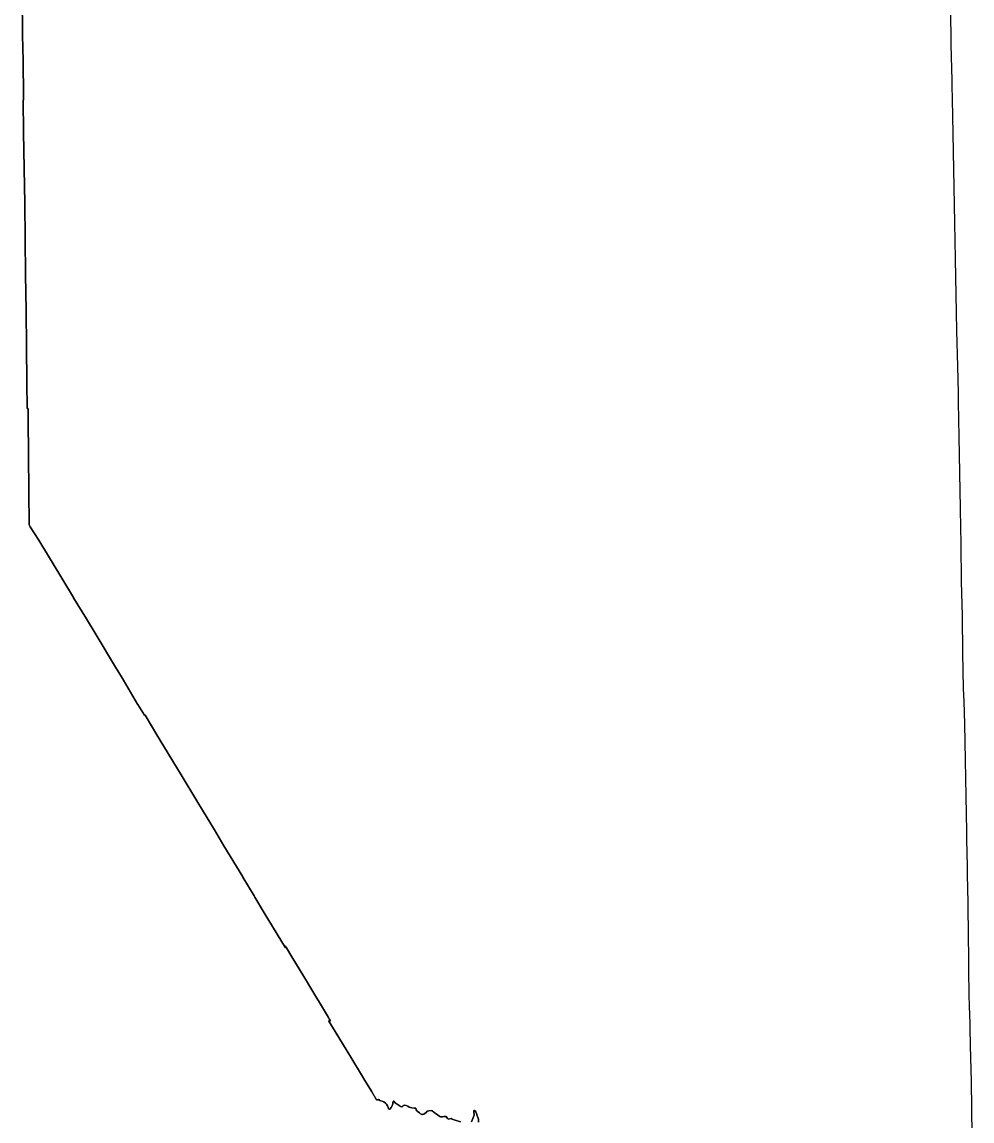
# Model space of a CAD drawing. Header units: inches. Extents: x 141448 to 685535, y 3466439 to 4099221.
# Drawn here: x 640068 to 682784, y 3634133 to 3683531 of the extents above; entities that cross this region are included whole.
import ezdxf

# ---------------------------------------------------------------- set-up
doc = ezdxf.new("R2010")
doc.units = ezdxf.units.IN
doc.header["$MEASUREMENT"] = 0
doc.layers.add('az_county', color=7, linetype='Continuous')

msp = doc.modelspace()

# ---------------------------------------------------------------- linework, layer by layer
at = {"layer": 'az_county'}
for points in [[(659784, 3634097.25), (659507.3125, 3634179.75), (659417.875, 3634220.25), (659368.875, 3634242.5), (659227.625, 3634221), (659203.8125, 3634246.25), (659174.875, 3634298.5), (659133.375, 3634330), (659100, 3634340.75), (659030.125, 3634332.5), (658979.375, 3634319.5), (658882.5, 3634322.25), (658849.125, 3634339.5), (658758.3125, 3634415), (658685, 3634457.5), (658665.8125, 3634472), (658517.625, 3634585), (658487.375, 3634600.5), (658355.625, 3634588.75), (658290.625, 3634574.25), (658235.375, 3634510.5), (658142, 3634441.75), (658080.3125, 3634424), (658045.3125, 3634428.5), (657992.8125, 3634452), (657941.625, 3634502.5), (657834.875, 3634581), (657825.8125, 3634596.25), (657798, 3634642.75), (657775.5, 3634706), (657746.875, 3634713.75), (657711.875, 3634710.5), (657594.375, 3634721), (657470.375, 3634760), (657412.9375, 3634794.5), (657347.75, 3634825.75), (657255.4375, 3634847.5), (657225.3125, 3634834.5), (657198.5625, 3634804.25), (657141.5625, 3634774), (657089.0625, 3634788), (657074.9375, 3634796.75), (656842.25, 3634945), (656784.5625, 3635024), (656765.5625, 3635024), (656757.5625, 3635012.75), (656746.8125, 3634963.5), (656743.8125, 3634919), (656723.5625, 3634847.75), (656673.3125, 3634747.5), (656603.8125, 3634671), (656572.0625, 3634664.5), (656548.25, 3634674), (656533.5625, 3634735.5), (656504.5625, 3634819.5), (656464.5625, 3634886), (656413.4375, 3634936.25), (656341.75, 3634989.75), (656260.5625, 3635025.75), (656144.4375, 3635061.75), (656106.25, 3635101), (656093.4375, 3635104.25), (656045.9375, 3635081.75), (656014.25, 3635081.5), (655777.4375, 3635475.5), (655444.8125, 3636029), (655426.4375, 3636059.5), (654805.8125, 3637082.5), (653868.5625, 3638627.5), (653863.75, 3638637.25), (653868.4375, 3638636.5), (653937.8125, 3638637.75), (653884.9375, 3638725.25), (653852.4375, 3638782.75), (652923.75, 3640331), (652904.25, 3640363.75), (652202.875, 3641518), (651963.75, 3641916.25), (651911.375, 3642003.5), (651912.75, 3641916.5), (650958.875, 3643494.5), (650535.5, 3644195), (650501.75, 3644251), (650004.5, 3645086.25), (649993.75, 3645104.5), (649146.75, 3646505.5), (648718.375, 3647214), (648181, 3648103), (647928.6875, 3648520.75), (647218.8125, 3649695), (646267.4375, 3651269), (646252.3125, 3651293.75), (646174.1875, 3651423.5), (645603.625, 3652374), (645573.625, 3652373.75), (645277.6875, 3652854), (645264.4375, 3652876.25), (644628.3125, 3653942.75), (644326.3125, 3654449.25), (644319.1875, 3654461), (643356.8125, 3656058.75), (642969.25, 3656699.25), (642392.0625, 3657653.5), (642387.5625, 3657661), (641432.875, 3659244.75), (641309.375, 3659449.75), (640832.625, 3660241), (640443.75, 3660840.25), (640389.0625, 3660924.75), (640372.5625, 3662425.75), (640372.25, 3662449.75), (640360.125, 3664060.5), (640348.25, 3665657), (640344.5625, 3666158.5), (640308.625, 3666158), (640293.0625, 3667332.5), (640292.75, 3667347.25), (640273.5, 3668951.75), (640254.6875, 3670527), (640254.5, 3670543.5), (640233.3125, 3672176.75), (640212.8125, 3673772.5), (640212.5625, 3673782.5), (640190.5, 3675365.75), (640168.3125, 3676946.25), (640168, 3676967.5), (640144.1875, 3678563.25), (640143.6875, 3678582.75), (640115.1875, 3680011), (640114.6875, 3680018), (640140.8125, 3680018.5), (640138.0625, 3680202.5), (640114.5, 3681802), (640097.75, 3682940.5), (640090.9375, 3683428.5), (640068.25, 3685046.75)], [(640068.25, 3685046.75), (640090.9375, 3683428.5), (640097.75, 3682940.5), (640114.5, 3681802), (640138.0625, 3680202.5), (640140.8125, 3680018.5), (640114.6875, 3680018), (640115.1875, 3680011), (640143.6875, 3678582.75), (640144.1875, 3678563.25), (640168, 3676967.5), (640168.3125, 3676946.25), (640190.5, 3675365.75), (640212.5625, 3673782.5), (640212.8125, 3673772.5), (640233.3125, 3672176.75), (640254.5, 3670543.5), (640254.6875, 3670527), (640273.5, 3668951.75), (640292.75, 3667347.25), (640293.0625, 3667332.5), (640308.625, 3666158), (640344.5625, 3666158.5), (640348.25, 3665657), (640360.125, 3664060.5), (640372.25, 3662449.75), (640372.5625, 3662425.75), (640389.0625, 3660924.75), (640443.75, 3660840.25), (640832.625, 3660241), (641309.375, 3659449.75), (641432.875, 3659244.75), (642387.5625, 3657661), (642392.0625, 3657653.5), (642969.25, 3656699.25), (643356.8125, 3656058.75), (644319.1875, 3654461), (644326.3125, 3654449.25), (644628.3125, 3653942.75), (645264.4375, 3652876.25), (645277.6875, 3652854), (645573.625, 3652373.75), (645603.625, 3652374), (646174.1875, 3651423.5), (646252.3125, 3651293.75), (646267.4375, 3651269), (647218.8125, 3649695), (647928.6875, 3648520.75), (648181, 3648103), (648718.375, 3647214), (649146.75, 3646505.5), (649993.75, 3645104.5), (650004.5, 3645086.25), (650501.75, 3644251), (650535.5, 3644195), (650958.875, 3643494.5), (651912.75, 3641916.5), (651911.375, 3642003.5), (651963.75, 3641916.25), (652202.875, 3641518), (652904.25, 3640363.75), (652923.75, 3640331), (653852.4375, 3638782.75), (653884.9375, 3638725.25), (653937.8125, 3638637.75), (653868.4375, 3638636.5), (653863.75, 3638637.25), (653868.5625, 3638627.5), (654805.8125, 3637082.5), (655426.4375, 3636059.5), (655444.8125, 3636029), (655777.4375, 3635475.5), (656014.25, 3635081.5), (656045.9375, 3635081.75), (656093.4375, 3635104.25), (656106.25, 3635101), (656144.4375, 3635061.75), (656260.5625, 3635025.75), (656341.75, 3634989.75), (656413.4375, 3634936.25), (656464.5625, 3634886), (656504.5625, 3634819.5), (656533.5625, 3634735.5), (656548.25, 3634674), (656572.0625, 3634664.5), (656603.8125, 3634671), (656673.3125, 3634747.5), (656723.5625, 3634847.75), (656743.8125, 3634919), (656746.8125, 3634963.5), (656757.5625, 3635012.75), (656765.5625, 3635024), (656784.5625, 3635024), (656842.25, 3634945), (657074.9375, 3634796.75), (657089.0625, 3634788), (657141.5625, 3634774), (657198.5625, 3634804.25), (657225.3125, 3634834.5), (657255.4375, 3634847.5), (657347.75, 3634825.75), (657412.9375, 3634794.5), (657470.375, 3634760), (657594.375, 3634721), (657711.875, 3634710.5), (657746.875, 3634713.75), (657775.5, 3634706), (657798, 3634642.75), (657825.8125, 3634596.25), (657834.875, 3634581), (657941.625, 3634502.5), (657992.8125, 3634452), (658045.3125, 3634428.5), (658080.3125, 3634424), (658142, 3634441.75), (658235.375, 3634510.5), (658290.625, 3634574.25), (658355.625, 3634588.75), (658487.375, 3634600.5), (658517.625, 3634585), (658665.8125, 3634472), (658685, 3634457.5), (658758.3125, 3634415), (658849.125, 3634339.5), (658882.5, 3634322.25), (658979.375, 3634319.5), (659030.125, 3634332.5), (659100, 3634340.75), (659133.375, 3634330), (659174.875, 3634298.5), (659203.8125, 3634246.25), (659227.625, 3634221), (659368.875, 3634242.5), (659417.875, 3634220.25), (659507.3125, 3634179.75), (659784, 3634097.25)], [(681824, 3684126.75), (681837, 3682513), (681837.1875, 3682505.25), (681877.6875, 3680917), (681878, 3680891.75), (681881.5, 3680710.5), (681903.25, 3679327.25), (681903.6875, 3679301.75), (681931.25, 3677708.25), (681931.375, 3677698.25), (681964, 3676112.25), (681964.1875, 3676104.75), (681996.875, 3674508.75), (681997.1875, 3674498.75), (682025, 3672882.25), (682025.25, 3672869.75), (682055.25, 3671278.75), (682055.6875, 3671263.5), (682093.375, 3669660), (682093.75, 3669649.75), (682131.375, 3668064), (682131.5, 3668059), (682156.25, 3666850), (682162.4375, 3666448), (682187.5625, 3664888.5), (682187.75, 3664879.75), (682218.75, 3663281), (682219.3125, 3663247.75), (682252.0625, 3661678.5), (682252.8125, 3661625), (682278.25, 3660065.5), (682278.8125, 3660019.75), (682302.0625, 3658427.5), (682303.0625, 3658381.75), (682340.3125, 3656845.5), (682340.5625, 3656804.5), (682355.0625, 3655183.5), (682390.25, 3653570.5), (682409.9375, 3652989.25), (682444.25, 3651981.25), (682476.3125, 3650353.75), (682504.9375, 3648737.25), (682529.9375, 3647152.75), (682537.75, 3646798.25), (682564.75, 3645574.75), (682570.25, 3645200.25), (682588.8125, 3643958.25), (682612.4375, 3642351.5), (682622.4375, 3641575.25), (682633.25, 3640742.75), (682647.3125, 3639970.5), (682662.75, 3639132.75), (682664.4375, 3639106.75), (682698.0625, 3637523), (682698.25, 3637517.25), (682742.9375, 3635909.75), (682758.9375, 3634703.25), (682764.5625, 3634282.25), (682784.4375, 3633520)], [(660589.125, 3634082.75), (660598.3125, 3634149.5), (660597.875, 3634216), (660585, 3634265), (660543.375, 3634329.75), (660527.3125, 3634366.25), (660498.125, 3634475.5), (660472.375, 3634543.5), (660448.375, 3634586), (660413.3125, 3634608), (660389.5, 3634608), (660384.8125, 3634589), (660389.8125, 3634563.5), (660395.375, 3634400.25), (660304.375, 3634173), (660286, 3634098.5)], [(660286, 3634098.5), (660304.375, 3634173), (660395.375, 3634400.25), (660389.8125, 3634563.5), (660384.8125, 3634589), (660389.5, 3634608), (660413.3125, 3634608), (660448.375, 3634586), (660472.375, 3634543.5), (660498.125, 3634475.5), (660527.3125, 3634366.25), (660543.375, 3634329.75), (660585, 3634265), (660597.875, 3634216), (660598.3125, 3634149.5), (660589.125, 3634082.75)]]:
    msp.add_lwpolyline(points, dxfattribs=at)

doc.saveas('drawing.dxf')
